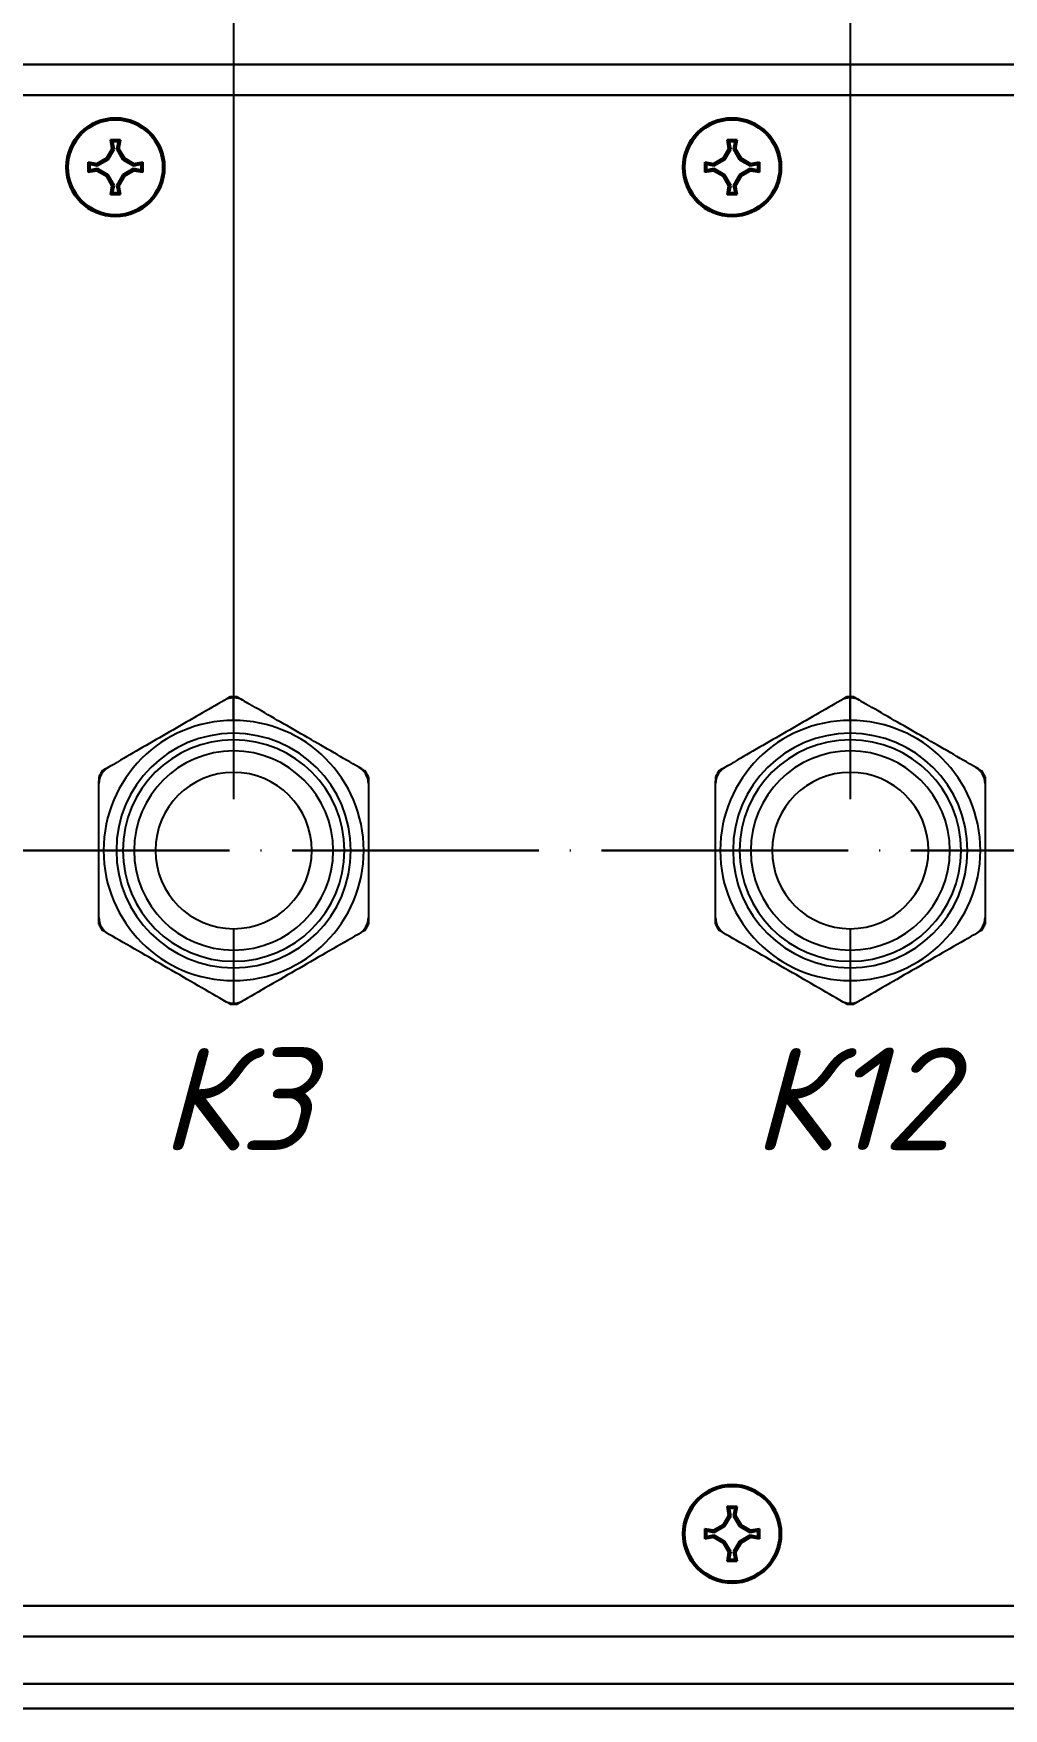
# Model space of a CAD drawing. Header units: millimetres. Extents: x 0 to 53000, y -591 to 24400.
# Drawn here: x 5017.8 to 5112.1, y 2103.7 to 2266.7 of the extents above; entities that cross this region are included whole.
import ezdxf

# ---------------------------------------------------------------- set-up
doc = ezdxf.new("R2010")
doc.units = ezdxf.units.MM
doc.linetypes.add('ACAD_ISO04W100', pattern=[30, 24, -3, 0, -3])
for name, color, linetype in [('MAIN-1', 7, 'Continuous'), ('MAIN-2', 7, 'Continuous'), ('размеры', 3, 'Continuous')]:
    doc.layers.add(name, color=color, linetype=linetype)
doc.layers.add('Осевые центральные', color=5, linetype='ACAD_ISO04W100', lineweight=30)
doc.layers.add('Основная', color=7, linetype='Continuous', lineweight=30)
doc.styles.get("Standard").update_dxf_attribs({"font": 'arial.ttf'})
doc.styles.add('текст', font='isocpeui.ttf')
doc.dimstyles.new('ISO2', dxfattribs={"dimtxt": 20, "dimasz": 20, "dimexe": 10, "dimexo": 5, "dimgap": 5, "dimtad": 1, "dimdec": 4, "dimdsep": 46, "dimlunit": 6, "dimtxsty": 'Standard', "dimcen": 20, "dimadec": 0, "dimazin": 0, "dimtfac": 1, "dimtdec": 4, "dimtmove": 0, "dimatfit": 3, "dimfxl": 1, "dimtolj": 1, "dimtzin": 0, "dimarcsym": 0})

# ---------------------------------------------------------------- blocks, each defined once
blk = doc.blocks.new('*D359')
at = {"layer": 'Defpoints', "color": 0, "transparency": 16777216}
for p in [(5097.23, 2300), (5097.23, 2187.22), (5157.23, 2187.22)]:
    blk.add_point(p, dxfattribs=at)
at = {"layer": 'размеры', "color": 0, "lineweight": -2, "transparency": 16777216}
for p, q in [((5097.23, 2192.22), (5097.23, 2310)), ((5157.23, 2192.22), (5157.23, 2310)), ((5137.23, 2300), (5117.23, 2300))]:
    blk.add_line(p, q, dxfattribs=at)
at = {"layer": 'размеры', "color": 0, "transparency": 16777216}
for points in [[(5117.23, 2303.33), (5117.23, 2296.67), (5097.23, 2300)], [(5137.23, 2303.33), (5137.23, 2296.67), (5157.23, 2300)]]:
    blk.add_solid(points, dxfattribs=at)
at = {"layer": 'размеры', "color": 0, "transparency": 16777216, "insert": (5127.23, 2315.21), "char_height": 20, "attachment_point": 5}
blk.add_mtext('\\A1;60', dxfattribs=at)
blk = doc.blocks.new('*U361')
at = {"layer": 'MAIN-1'}
for p, q in [((-0.64, 14.78), (-0.93, 14.61)), ((-0.35, 14.95), (-0.64, 14.78)), ((0, 12.66), (0, 14.95)), ((0.35, 14.95), (0.52, 14.85)), ((0.52, 14.85), (0.69, 14.75)), ((0.69, 14.75), (0.87, 14.65)), ((-3.35, 13.21), (-3.66, 13.03)), ((-3.04, 13.39), (-3.35, 13.21)), ((-2.73, 13.57), (-3.04, 13.39)), ((-2.43, 13.74), (-2.73, 13.57)), ((-2.12, 13.92), (-2.43, 13.74)), ((-1.82, 14.09), (-2.12, 13.92)), ((-1.52, 14.27), (-1.82, 14.09)), ((-1.22, 14.44), (-1.52, 14.27)), ((-0.93, 14.61), (-1.22, 14.44)), ((0.87, 14.65), (1.04, 14.54)), ((1.04, 14.54), (1.22, 14.44)), ((1.22, 14.44), (1.39, 14.34)), ((1.39, 14.34), (1.57, 14.24)), ((1.57, 14.24), (1.61, 14.22)), ((1.61, 14.22), (1.64, 14.2)), ((1.64, 14.2), (1.67, 14.18)), ((1.67, 14.18), (1.7, 14.16)), ((1.7, 14.16), (1.74, 14.14)), ((1.74, 14.14), (1.77, 14.12)), ((1.77, 14.12), (1.8, 14.11)), ((2.1, 13.93), (1.8, 14.11)), ((2.41, 13.75), (2.1, 13.93)), ((2.72, 13.58), (2.41, 13.75)), ((3.03, 13.4), (2.72, 13.58)), ((3.34, 13.22), (3.03, 13.4)), ((3.65, 13.04), (3.34, 13.22)), ((-6.24, 11.54), (-6.57, 11.35)), ((-5.92, 11.73), (-6.24, 11.54)), ((-5.59, 11.92), (-5.92, 11.73)), ((-5.26, 12.11), (-5.59, 11.92)), ((-4.94, 12.29), (-5.26, 12.11)), ((-4.62, 12.48), (-4.94, 12.29)), ((-4.3, 12.67), (-4.62, 12.48)), ((-3.98, 12.85), (-4.3, 12.67)), ((-3.66, 13.03), (-3.98, 12.85)), ((0, 12.66), (0, 7.61)), ((3.97, 12.86), (3.65, 13.04)), ((4.28, 12.67), (3.97, 12.86)), ((4.6, 12.49), (4.28, 12.67)), ((4.92, 12.3), (4.6, 12.49)), ((5.24, 12.12), (4.92, 12.3)), ((5.57, 11.93), (5.24, 12.12)), ((5.89, 11.74), (5.57, 11.93)), ((6.22, 11.56), (5.89, 11.74)), ((6.55, 11.37), (6.22, 11.56)), ((-9.15, 9.86), (-9.47, 9.68)), ((-8.83, 10.05), (-9.15, 9.86)), ((-8.51, 10.23), (-8.83, 10.05)), ((-8.19, 10.41), (-8.51, 10.23)), ((-7.87, 10.6), (-8.19, 10.41)), ((-7.55, 10.79), (-7.87, 10.6)), ((-7.22, 10.97), (-7.55, 10.79)), ((-6.9, 11.16), (-7.22, 10.97)), ((-6.57, 11.35), (-6.9, 11.16)), ((6.87, 11.18), (6.55, 11.37)), ((7.2, 10.99), (6.87, 11.18)), ((7.53, 10.8), (7.2, 10.99)), ((7.85, 10.61), (7.53, 10.8)), ((8.18, 10.42), (7.85, 10.61)), ((8.5, 10.24), (8.18, 10.42)), ((8.82, 10.05), (8.5, 10.24)), ((9.14, 9.87), (8.82, 10.05)), ((9.45, 9.69), (9.14, 9.87)), ((-12.25, 8.07), (-12.07, 8.17)), ((-12.07, 8.17), (-11.9, 8.28)), ((-11.9, 8.28), (-11.72, 8.38)), ((-11.72, 8.38), (-11.54, 8.48)), ((-11.54, 8.48), (-11.51, 8.5)), ((-11.51, 8.5), (-11.48, 8.52)), ((-11.48, 8.52), (-11.45, 8.54)), ((-11.45, 8.54), (-11.41, 8.56)), ((-11.41, 8.56), (-11.38, 8.58)), ((-11.38, 8.58), (-11.35, 8.59)), ((-11.35, 8.59), (-11.31, 8.61)), ((-11.01, 8.79), (-11.31, 8.61)), ((-10.71, 8.96), (-11.01, 8.79)), ((-10.4, 9.14), (-10.71, 8.96)), ((-10.09, 9.32), (-10.4, 9.14)), ((-9.78, 9.5), (-10.09, 9.32)), ((-9.47, 9.68), (-9.78, 9.5)), ((9.77, 9.51), (9.45, 9.69)), ((10.08, 9.33), (9.77, 9.51)), ((10.38, 9.15), (10.08, 9.33)), ((10.69, 8.97), (10.38, 9.15)), ((10.99, 8.8), (10.69, 8.97)), ((11.3, 8.62), (10.99, 8.8)), ((11.6, 8.45), (11.3, 8.62)), ((11.89, 8.28), (11.6, 8.45)), ((12.19, 8.11), (11.89, 8.28)), ((-13.12, 7.17), (-13.12, 7.12)), ((-13.12, 7.12), (-13.12, 7.06)), ((-13.12, 7.06), (-13.12, 7.01)), ((-13.12, 7.01), (-13.12, 6.95)), ((-13.12, 6.95), (-13.12, 6.9)), ((-13.12, 6.9), (-13.12, 6.84)), ((-13.12, 6.84), (-13.12, 6.78)), ((-13.12, 6.75), (-13.12, 6.78)), ((-13.12, 6.71), (-13.12, 6.75)), ((-13.12, 6.67), (-13.12, 6.71)), ((-13.12, 6.63), (-13.12, 6.67)), ((-13.12, 6.59), (-13.12, 6.63)), ((-13.12, 6.56), (-13.12, 6.59)), ((-13.12, 6.52), (-13.12, 6.56)), ((-12.77, 7.77), (-12.6, 7.87)), ((-12.6, 7.87), (-12.42, 7.97)), ((-12.42, 7.97), (-12.25, 8.07)), ((12.48, 7.94), (12.19, 8.11)), ((12.77, 7.77), (12.48, 7.94)), ((13.12, 7.17), (13.12, 6.81)), ((13.12, 6.81), (13.12, 6.44)), ((-13.12, 6.15), (-13.12, 6.52)), ((-13.12, 5.78), (-13.12, 6.15)), ((-13.12, 5.4), (-13.12, 5.78)), ((-13.12, 5.02), (-13.12, 5.4)), ((-13.12, 4.64), (-13.12, 5.02)), ((13.12, 6.44), (13.12, 6.07)), ((13.12, 6.07), (13.12, 5.7)), ((13.12, 5.7), (13.12, 5.32)), ((13.12, 5.32), (13.12, 4.94)), ((13.12, 4.94), (13.12, 4.56)), ((-13.12, 4.25), (-13.12, 4.64)), ((-13.12, 3.86), (-13.12, 4.25)), ((-13.12, 3.47), (-13.12, 3.86)), ((-13.12, 3.08), (-13.12, 3.47)), ((13.12, 4.56), (13.12, 4.17)), ((13.12, 4.17), (13.12, 3.79)), ((13.12, 3.79), (13.12, 3.39)), ((13.12, 3.39), (13.12, 3)), ((-13.12, 2.68), (-13.12, 3.08)), ((-13.12, 2.28), (-13.12, 2.68)), ((-13.12, 1.88), (-13.12, 2.28)), ((-13.12, 1.47), (-13.12, 1.88)), ((13.12, 3), (13.12, 2.6)), ((13.12, 2.6), (13.12, 2.2)), ((13.12, 2.2), (13.12, 1.8)), ((13.12, 1.8), (13.12, 1.39)), ((-13.12, 1.07), (-13.12, 1.47)), ((-13.12, 0.66), (-13.12, 1.07)), ((-13.12, 0.25), (-13.12, 0.66)), ((-13.12, -0.16), (-13.12, 0.25)), ((13.12, 1.39), (13.12, 0.98)), ((13.12, 0.98), (13.12, 0.57)), ((13.12, 0.57), (13.12, 0.16)), ((13.12, 0.16), (13.12, -0.25)), ((-13.12, -0.57), (-13.12, -0.16)), ((-13.12, -0.98), (-13.12, -0.57)), ((-13.12, -1.39), (-13.12, -0.98)), ((-13.12, -1.8), (-13.12, -1.39)), ((13.12, -0.25), (13.12, -0.66)), ((13.12, -0.66), (13.12, -1.07)), ((13.12, -1.07), (13.12, -1.47)), ((13.12, -1.47), (13.12, -1.88)), ((-13.12, -2.2), (-13.12, -1.8)), ((-13.12, -2.6), (-13.12, -2.2)), ((-13.12, -3), (-13.12, -2.6)), ((-13.12, -3.39), (-13.12, -3)), ((13.12, -1.88), (13.12, -2.28)), ((13.12, -2.28), (13.12, -2.68)), ((13.12, -2.68), (13.12, -3.08)), ((13.12, -3.08), (13.12, -3.47)), ((-13.12, -3.79), (-13.12, -3.39)), ((-13.12, -4.17), (-13.12, -3.79)), ((-13.12, -4.56), (-13.12, -4.17)), ((-13.12, -4.94), (-13.12, -4.56)), ((13.12, -3.47), (13.12, -3.86)), ((13.12, -3.86), (13.12, -4.25)), ((13.12, -4.25), (13.12, -4.64)), ((13.12, -4.64), (13.12, -5.02)), ((-13.12, -5.32), (-13.12, -4.94)), ((-13.12, -5.7), (-13.12, -5.32)), ((-13.12, -6.07), (-13.12, -5.7)), ((-13.12, -6.44), (-13.12, -6.07)), ((-13.12, -6.81), (-13.12, -6.44)), ((13.12, -5.02), (13.12, -5.4)), ((13.12, -5.4), (13.12, -5.78)), ((13.12, -5.78), (13.12, -6.15)), ((13.12, -6.15), (13.12, -6.52)), ((13.12, -6.52), (13.12, -6.56)), ((-13.12, -7.17), (-13.12, -6.81)), ((-12.44, -7.96), (-12.77, -7.77)), ((-12.11, -8.16), (-12.44, -7.96)), ((0, -7.61), (0, -12.66)), ((12.44, -7.96), (12.11, -8.16)), ((12.77, -7.77), (12.44, -7.96)), ((13.12, -6.56), (13.12, -6.59)), ((13.12, -6.59), (13.12, -6.63)), ((13.12, -6.63), (13.12, -6.67)), ((13.12, -6.67), (13.12, -6.71)), ((13.12, -6.71), (13.12, -6.75)), ((13.12, -6.75), (13.12, -6.78)), ((13.12, -6.78), (13.12, -6.84)), ((13.12, -6.84), (13.12, -6.9)), ((13.12, -6.9), (13.12, -6.95)), ((13.12, -6.95), (13.12, -7.01)), ((13.12, -7.01), (13.12, -7.06)), ((13.12, -7.06), (13.12, -7.12)), ((13.12, -7.12), (13.12, -7.17)), ((-11.77, -8.35), (-12.11, -8.16)), ((-11.43, -8.55), (-11.77, -8.35)), ((-11.08, -8.75), (-11.43, -8.55)), ((-10.74, -8.95), (-11.08, -8.75)), ((-10.39, -9.15), (-10.74, -8.95)), ((-10.03, -9.35), (-10.39, -9.15)), ((-9.68, -9.56), (-10.03, -9.35)), ((-9.32, -9.76), (-9.68, -9.56)), ((-8.96, -9.97), (-9.32, -9.76)), ((9.32, -9.76), (8.96, -9.97)), ((9.68, -9.56), (9.32, -9.76)), ((10.03, -9.35), (9.68, -9.56)), ((10.39, -9.15), (10.03, -9.35)), ((10.74, -8.95), (10.39, -9.15)), ((11.08, -8.75), (10.74, -8.95)), ((11.43, -8.55), (11.08, -8.75)), ((11.77, -8.35), (11.43, -8.55)), ((12.11, -8.16), (11.77, -8.35)), ((-8.6, -10.18), (-8.96, -9.97)), ((-8.23, -10.39), (-8.6, -10.18)), ((-7.86, -10.61), (-8.23, -10.39)), ((-7.49, -10.82), (-7.86, -10.61)), ((-7.12, -11.03), (-7.49, -10.82)), ((-6.75, -11.25), (-7.12, -11.03)), ((-6.37, -11.47), (-6.75, -11.25)), ((6.75, -11.25), (6.37, -11.47)), ((7.12, -11.03), (6.75, -11.25)), ((7.49, -10.82), (7.12, -11.03)), ((7.86, -10.61), (7.49, -10.82)), ((8.23, -10.39), (7.86, -10.61)), ((8.6, -10.18), (8.23, -10.39)), ((8.96, -9.97), (8.6, -10.18)), ((-6, -11.68), (-6.37, -11.47)), ((-5.62, -11.9), (-6, -11.68)), ((-5.25, -12.11), (-5.62, -11.9)), ((-4.89, -12.33), (-5.25, -12.11)), ((-4.52, -12.54), (-4.89, -12.33)), ((-4.16, -12.75), (-4.52, -12.54)), ((-3.8, -12.95), (-4.16, -12.75)), ((-3.44, -13.16), (-3.8, -12.95)), ((0, -12.66), (0, -14.95)), ((3.8, -12.95), (3.44, -13.16)), ((4.16, -12.75), (3.8, -12.95)), ((4.52, -12.54), (4.16, -12.75)), ((4.89, -12.33), (4.52, -12.54)), ((5.25, -12.11), (4.89, -12.33)), ((5.62, -11.9), (5.25, -12.11)), ((6, -11.68), (5.62, -11.9)), ((6.37, -11.47), (6, -11.68)), ((-3.08, -13.37), (-3.44, -13.16)), ((-2.73, -13.57), (-3.08, -13.37)), ((-2.38, -13.77), (-2.73, -13.57)), ((-2.03, -13.97), (-2.38, -13.77)), ((-1.69, -14.17), (-2.03, -13.97)), ((-1.35, -14.37), (-1.69, -14.17)), ((-1.01, -14.56), (-1.35, -14.37)), ((-0.68, -14.76), (-1.01, -14.56)), ((1.01, -14.56), (0.68, -14.76)), ((1.35, -14.37), (1.01, -14.56)), ((1.69, -14.17), (1.35, -14.37)), ((2.03, -13.97), (1.69, -14.17)), ((2.38, -13.77), (2.03, -13.97)), ((2.73, -13.57), (2.38, -13.77)), ((3.08, -13.37), (2.73, -13.57)), ((3.44, -13.16), (3.08, -13.37)), ((-0.35, -14.95), (-0.68, -14.76)), ((0.68, -14.76), (0.35, -14.95))]:
    blk.add_line(p, q, dxfattribs=at)
for radius, start, end in [(14.95, 90, 91.3251), (14.95, 88.6749, 90), (12.66, 90, 270), (12.66, 270, 90), (14.95, 148.6749, 151.325), (7.61, 90, 180), (7.61, 0, 90), (14.95, 28.675, 31.3251), (7.61, 180, 270), (7.61, 270, 0), (14.95, 208.6749, 211.3251), (14.95, 328.6749, 331.3251), (14.95, 268.6749, 270), (14.95, 270, 271.3251)]:
    blk.add_arc((0, 0), radius, start, end, dxfattribs=at)
at = {"layer": 'MAIN-2'}
for p, q in [((-0.35, 14.95), (-0.35, 14.95)), ((0.35, 14.95), (0.35, 14.95)), ((-0.91, 14.62), (-0.91, 14.62)), ((0.91, 14.62), (0.91, 14.62)), ((0, 12.66), (0, 12.66)), ((0, 11.41), (0, 11.41)), ((0, 10.78), (0, 10.78)), ((0, 9.69), (0, 9.69)), ((-13.12, 7.17), (-13.12, 7.17)), ((-12.77, 7.77), (-12.77, 7.77)), ((-12.2, 8.1), (-12.2, 8.1)), ((12.2, 8.1), (12.2, 8.1)), ((12.77, 7.77), (12.77, 7.77)), ((13.12, 7.17), (13.12, 7.17)), ((-13.12, 6.52), (-13.12, 6.52)), ((13.12, 6.52), (13.12, 6.52)), ((-7.61, 0), (-9.69, 0)), ((7.61, 0), (9.69, 0)), ((-13.12, -6.52), (-13.12, -6.52)), ((13.12, -6.52), (13.12, -6.52)), ((-13.12, -7.17), (-13.12, -7.17)), ((-12.77, -7.77), (-12.77, -7.77)), ((-12.2, -8.1), (-12.2, -8.1)), ((12.2, -8.1), (12.2, -8.1)), ((12.77, -7.77), (12.77, -7.77)), ((13.12, -7.17), (13.12, -7.17)), ((0, -9.69), (0, -9.69)), ((0, -10.78), (0, -10.78)), ((0, -11.41), (0, -11.41)), ((0, -12.66), (0, -12.66)), ((-0.91, -14.62), (-0.91, -14.62)), ((0.91, -14.62), (0.91, -14.62)), ((-0.35, -14.95), (-0.35, -14.95)), ((0.35, -14.95), (0.35, -14.95))]:
    blk.add_line(p, q, dxfattribs=at)
for centre, radius, start, end in [((0, 13.04), 1.82, 90, 120), ((0, 13.04), 1.82, 60, 90), ((0, 0), 11.41, 90, 270), ((0, 0), 10.78, 90, 270), ((0, 0), 11.41, 270, 90), ((0, 0), 10.78, 270, 90), ((0, 0), 9.69, 90, 180), ((0, 0), 9.69, 0, 90), ((-11.29, 6.52), 1.82, 120, 180), ((11.29, 6.52), 1.82, 0, 60), ((0, 0), 9.69, 180, 270), ((0, 0), 9.69, 270, 0), ((-11.29, -6.52), 1.82, 180, 240), ((11.29, -6.52), 1.82, 300, 0), ((0, -13.04), 1.82, 240, 270), ((0, -13.04), 1.82, 270, 300)]:
    blk.add_arc(centre, radius, start, end, dxfattribs=at)
blk = doc.blocks.new('*U360')
at = {"layer": 'Основная', "color": 0, "linetype": 'ByBlock', "lineweight": -2, "transparency": 16777216}
blk.add_blockref('*U361', (0, 0), dxfattribs=at)
blk = doc.blocks.new('*U374')
at = {"layer": 'MAIN-1'}
for p, q in [((-0.64, 14.78), (-0.93, 14.61)), ((-0.35, 14.95), (-0.64, 14.78)), ((0, 12.66), (0, 14.95)), ((0.35, 14.95), (0.52, 14.85)), ((0.52, 14.85), (0.69, 14.75)), ((0.69, 14.75), (0.87, 14.65)), ((-3.35, 13.21), (-3.66, 13.03)), ((-3.04, 13.39), (-3.35, 13.21)), ((-2.73, 13.57), (-3.04, 13.39)), ((-2.43, 13.74), (-2.73, 13.57)), ((-2.12, 13.92), (-2.43, 13.74)), ((-1.82, 14.09), (-2.12, 13.92)), ((-1.52, 14.27), (-1.82, 14.09)), ((-1.22, 14.44), (-1.52, 14.27)), ((-0.93, 14.61), (-1.22, 14.44)), ((0.87, 14.65), (1.04, 14.54)), ((1.04, 14.54), (1.22, 14.44)), ((1.22, 14.44), (1.39, 14.34)), ((1.39, 14.34), (1.57, 14.24)), ((1.57, 14.24), (1.61, 14.22)), ((1.61, 14.22), (1.64, 14.2)), ((1.64, 14.2), (1.67, 14.18)), ((1.67, 14.18), (1.7, 14.16)), ((1.7, 14.16), (1.74, 14.14)), ((1.74, 14.14), (1.77, 14.12)), ((1.77, 14.12), (1.8, 14.11)), ((2.1, 13.93), (1.8, 14.11)), ((2.41, 13.75), (2.1, 13.93)), ((2.72, 13.58), (2.41, 13.75)), ((3.03, 13.4), (2.72, 13.58)), ((3.34, 13.22), (3.03, 13.4)), ((3.65, 13.04), (3.34, 13.22)), ((-6.24, 11.54), (-6.57, 11.35)), ((-5.92, 11.73), (-6.24, 11.54)), ((-5.59, 11.92), (-5.92, 11.73)), ((-5.26, 12.11), (-5.59, 11.92)), ((-4.94, 12.29), (-5.26, 12.11)), ((-4.62, 12.48), (-4.94, 12.29)), ((-4.3, 12.67), (-4.62, 12.48)), ((-3.98, 12.85), (-4.3, 12.67)), ((-3.66, 13.03), (-3.98, 12.85)), ((0, 12.66), (0, 7.61)), ((3.97, 12.86), (3.65, 13.04)), ((4.28, 12.67), (3.97, 12.86)), ((4.6, 12.49), (4.28, 12.67)), ((4.92, 12.3), (4.6, 12.49)), ((5.24, 12.12), (4.92, 12.3)), ((5.57, 11.93), (5.24, 12.12)), ((5.89, 11.74), (5.57, 11.93)), ((6.22, 11.56), (5.89, 11.74)), ((6.55, 11.37), (6.22, 11.56)), ((-9.15, 9.86), (-9.47, 9.68)), ((-8.83, 10.05), (-9.15, 9.86)), ((-8.51, 10.23), (-8.83, 10.05)), ((-8.19, 10.41), (-8.51, 10.23)), ((-7.87, 10.6), (-8.19, 10.41)), ((-7.55, 10.79), (-7.87, 10.6)), ((-7.22, 10.97), (-7.55, 10.79)), ((-6.9, 11.16), (-7.22, 10.97)), ((-6.57, 11.35), (-6.9, 11.16)), ((6.87, 11.18), (6.55, 11.37)), ((7.2, 10.99), (6.87, 11.18)), ((7.53, 10.8), (7.2, 10.99)), ((7.85, 10.61), (7.53, 10.8)), ((8.18, 10.42), (7.85, 10.61)), ((8.5, 10.24), (8.18, 10.42)), ((8.82, 10.05), (8.5, 10.24)), ((9.14, 9.87), (8.82, 10.05)), ((9.45, 9.69), (9.14, 9.87)), ((-12.25, 8.07), (-12.07, 8.17)), ((-12.07, 8.17), (-11.9, 8.28)), ((-11.9, 8.28), (-11.72, 8.38)), ((-11.72, 8.38), (-11.54, 8.48)), ((-11.54, 8.48), (-11.51, 8.5)), ((-11.51, 8.5), (-11.48, 8.52)), ((-11.48, 8.52), (-11.45, 8.54)), ((-11.45, 8.54), (-11.41, 8.56)), ((-11.41, 8.56), (-11.38, 8.58)), ((-11.38, 8.58), (-11.35, 8.59)), ((-11.35, 8.59), (-11.31, 8.61)), ((-11.01, 8.79), (-11.31, 8.61)), ((-10.71, 8.96), (-11.01, 8.79)), ((-10.4, 9.14), (-10.71, 8.96)), ((-10.09, 9.32), (-10.4, 9.14)), ((-9.78, 9.5), (-10.09, 9.32)), ((-9.47, 9.68), (-9.78, 9.5)), ((9.77, 9.51), (9.45, 9.69)), ((10.08, 9.33), (9.77, 9.51)), ((10.38, 9.15), (10.08, 9.33)), ((10.69, 8.97), (10.38, 9.15)), ((10.99, 8.8), (10.69, 8.97)), ((11.3, 8.62), (10.99, 8.8)), ((11.6, 8.45), (11.3, 8.62)), ((11.89, 8.28), (11.6, 8.45)), ((12.19, 8.11), (11.89, 8.28)), ((-13.12, 7.17), (-13.12, 7.12)), ((-13.12, 7.12), (-13.12, 7.06)), ((-13.12, 7.06), (-13.12, 7.01)), ((-13.12, 7.01), (-13.12, 6.95)), ((-13.12, 6.95), (-13.12, 6.9)), ((-13.12, 6.9), (-13.12, 6.84)), ((-13.12, 6.84), (-13.12, 6.78)), ((-13.12, 6.75), (-13.12, 6.78)), ((-13.12, 6.71), (-13.12, 6.75)), ((-13.12, 6.67), (-13.12, 6.71)), ((-13.12, 6.63), (-13.12, 6.67)), ((-13.12, 6.59), (-13.12, 6.63)), ((-13.12, 6.56), (-13.12, 6.59)), ((-13.12, 6.52), (-13.12, 6.56)), ((-12.77, 7.77), (-12.6, 7.87)), ((-12.6, 7.87), (-12.42, 7.97)), ((-12.42, 7.97), (-12.25, 8.07)), ((12.48, 7.94), (12.19, 8.11)), ((12.77, 7.77), (12.48, 7.94)), ((13.12, 7.17), (13.12, 6.81)), ((13.12, 6.81), (13.12, 6.44)), ((-13.12, 6.15), (-13.12, 6.52)), ((-13.12, 5.78), (-13.12, 6.15)), ((-13.12, 5.4), (-13.12, 5.78)), ((-13.12, 5.02), (-13.12, 5.4)), ((-13.12, 4.64), (-13.12, 5.02)), ((13.12, 6.44), (13.12, 6.07)), ((13.12, 6.07), (13.12, 5.7)), ((13.12, 5.7), (13.12, 5.32)), ((13.12, 5.32), (13.12, 4.94)), ((13.12, 4.94), (13.12, 4.56)), ((-13.12, 4.25), (-13.12, 4.64)), ((-13.12, 3.86), (-13.12, 4.25)), ((-13.12, 3.47), (-13.12, 3.86)), ((-13.12, 3.08), (-13.12, 3.47)), ((13.12, 4.56), (13.12, 4.17)), ((13.12, 4.17), (13.12, 3.79)), ((13.12, 3.79), (13.12, 3.39)), ((13.12, 3.39), (13.12, 3)), ((-13.12, 2.68), (-13.12, 3.08)), ((-13.12, 2.28), (-13.12, 2.68)), ((-13.12, 1.88), (-13.12, 2.28)), ((-13.12, 1.47), (-13.12, 1.88)), ((13.12, 3), (13.12, 2.6)), ((13.12, 2.6), (13.12, 2.2)), ((13.12, 2.2), (13.12, 1.8)), ((13.12, 1.8), (13.12, 1.39)), ((-13.12, 1.07), (-13.12, 1.47)), ((-13.12, 0.66), (-13.12, 1.07)), ((-13.12, 0.25), (-13.12, 0.66)), ((-13.12, -0.16), (-13.12, 0.25)), ((13.12, 1.39), (13.12, 0.98)), ((13.12, 0.98), (13.12, 0.57)), ((13.12, 0.57), (13.12, 0.16)), ((13.12, 0.16), (13.12, -0.25)), ((-13.12, -0.57), (-13.12, -0.16)), ((-13.12, -0.98), (-13.12, -0.57)), ((-13.12, -1.39), (-13.12, -0.98)), ((-13.12, -1.8), (-13.12, -1.39)), ((13.12, -0.25), (13.12, -0.66)), ((13.12, -0.66), (13.12, -1.07)), ((13.12, -1.07), (13.12, -1.47)), ((13.12, -1.47), (13.12, -1.88)), ((-13.12, -2.2), (-13.12, -1.8)), ((-13.12, -2.6), (-13.12, -2.2)), ((-13.12, -3), (-13.12, -2.6)), ((-13.12, -3.39), (-13.12, -3)), ((13.12, -1.88), (13.12, -2.28)), ((13.12, -2.28), (13.12, -2.68)), ((13.12, -2.68), (13.12, -3.08)), ((13.12, -3.08), (13.12, -3.47)), ((-13.12, -3.79), (-13.12, -3.39)), ((-13.12, -4.17), (-13.12, -3.79)), ((-13.12, -4.56), (-13.12, -4.17)), ((-13.12, -4.94), (-13.12, -4.56)), ((13.12, -3.47), (13.12, -3.86)), ((13.12, -3.86), (13.12, -4.25)), ((13.12, -4.25), (13.12, -4.64)), ((13.12, -4.64), (13.12, -5.02)), ((-13.12, -5.32), (-13.12, -4.94)), ((-13.12, -5.7), (-13.12, -5.32)), ((-13.12, -6.07), (-13.12, -5.7)), ((-13.12, -6.44), (-13.12, -6.07)), ((-13.12, -6.81), (-13.12, -6.44)), ((13.12, -5.02), (13.12, -5.4)), ((13.12, -5.4), (13.12, -5.78)), ((13.12, -5.78), (13.12, -6.15)), ((13.12, -6.15), (13.12, -6.52)), ((13.12, -6.52), (13.12, -6.56)), ((-13.12, -7.17), (-13.12, -6.81)), ((-12.44, -7.96), (-12.77, -7.77)), ((-12.11, -8.16), (-12.44, -7.96)), ((0, -7.61), (0, -12.66)), ((12.44, -7.96), (12.11, -8.16)), ((12.77, -7.77), (12.44, -7.96)), ((13.12, -6.56), (13.12, -6.59)), ((13.12, -6.59), (13.12, -6.63)), ((13.12, -6.63), (13.12, -6.67)), ((13.12, -6.67), (13.12, -6.71)), ((13.12, -6.71), (13.12, -6.75)), ((13.12, -6.75), (13.12, -6.78)), ((13.12, -6.78), (13.12, -6.84)), ((13.12, -6.84), (13.12, -6.9)), ((13.12, -6.9), (13.12, -6.95)), ((13.12, -6.95), (13.12, -7.01)), ((13.12, -7.01), (13.12, -7.06)), ((13.12, -7.06), (13.12, -7.12)), ((13.12, -7.12), (13.12, -7.17)), ((-11.77, -8.35), (-12.11, -8.16)), ((-11.43, -8.55), (-11.77, -8.35)), ((-11.08, -8.75), (-11.43, -8.55)), ((-10.74, -8.95), (-11.08, -8.75)), ((-10.39, -9.15), (-10.74, -8.95)), ((-10.03, -9.35), (-10.39, -9.15)), ((-9.68, -9.56), (-10.03, -9.35)), ((-9.32, -9.76), (-9.68, -9.56)), ((-8.96, -9.97), (-9.32, -9.76)), ((9.32, -9.76), (8.96, -9.97)), ((9.68, -9.56), (9.32, -9.76)), ((10.03, -9.35), (9.68, -9.56)), ((10.39, -9.15), (10.03, -9.35)), ((10.74, -8.95), (10.39, -9.15)), ((11.08, -8.75), (10.74, -8.95)), ((11.43, -8.55), (11.08, -8.75)), ((11.77, -8.35), (11.43, -8.55)), ((12.11, -8.16), (11.77, -8.35)), ((-8.6, -10.18), (-8.96, -9.97)), ((-8.23, -10.39), (-8.6, -10.18)), ((-7.86, -10.61), (-8.23, -10.39)), ((-7.49, -10.82), (-7.86, -10.61)), ((-7.12, -11.03), (-7.49, -10.82)), ((-6.75, -11.25), (-7.12, -11.03)), ((-6.37, -11.47), (-6.75, -11.25)), ((6.75, -11.25), (6.37, -11.47)), ((7.12, -11.03), (6.75, -11.25)), ((7.49, -10.82), (7.12, -11.03)), ((7.86, -10.61), (7.49, -10.82)), ((8.23, -10.39), (7.86, -10.61)), ((8.6, -10.18), (8.23, -10.39)), ((8.96, -9.97), (8.6, -10.18)), ((-6, -11.68), (-6.37, -11.47)), ((-5.62, -11.9), (-6, -11.68)), ((-5.25, -12.11), (-5.62, -11.9)), ((-4.89, -12.33), (-5.25, -12.11)), ((-4.52, -12.54), (-4.89, -12.33)), ((-4.16, -12.75), (-4.52, -12.54)), ((-3.8, -12.95), (-4.16, -12.75)), ((-3.44, -13.16), (-3.8, -12.95)), ((0, -12.66), (0, -14.95)), ((3.8, -12.95), (3.44, -13.16)), ((4.16, -12.75), (3.8, -12.95)), ((4.52, -12.54), (4.16, -12.75)), ((4.89, -12.33), (4.52, -12.54)), ((5.25, -12.11), (4.89, -12.33)), ((5.62, -11.9), (5.25, -12.11)), ((6, -11.68), (5.62, -11.9)), ((6.37, -11.47), (6, -11.68)), ((-3.08, -13.37), (-3.44, -13.16)), ((-2.73, -13.57), (-3.08, -13.37)), ((-2.38, -13.77), (-2.73, -13.57)), ((-2.03, -13.97), (-2.38, -13.77)), ((-1.69, -14.17), (-2.03, -13.97)), ((-1.35, -14.37), (-1.69, -14.17)), ((-1.01, -14.56), (-1.35, -14.37)), ((-0.68, -14.76), (-1.01, -14.56)), ((1.01, -14.56), (0.68, -14.76)), ((1.35, -14.37), (1.01, -14.56)), ((1.69, -14.17), (1.35, -14.37)), ((2.03, -13.97), (1.69, -14.17)), ((2.38, -13.77), (2.03, -13.97)), ((2.73, -13.57), (2.38, -13.77)), ((3.08, -13.37), (2.73, -13.57)), ((3.44, -13.16), (3.08, -13.37)), ((-0.35, -14.95), (-0.68, -14.76)), ((0.68, -14.76), (0.35, -14.95))]:
    blk.add_line(p, q, dxfattribs=at)
for radius, start, end in [(14.95, 90, 91.3251), (14.95, 88.6749, 90), (12.66, 90, 270), (12.66, 270, 90), (14.95, 148.6749, 151.325), (7.61, 90, 180), (7.61, 0, 90), (14.95, 28.675, 31.3251), (7.61, 180, 270), (7.61, 270, 0), (14.95, 208.6749, 211.3251), (14.95, 328.6749, 331.3251), (14.95, 268.6749, 270), (14.95, 270, 271.3251)]:
    blk.add_arc((0, 0), radius, start, end, dxfattribs=at)
at = {"layer": 'MAIN-2'}
for p, q in [((-0.35, 14.95), (-0.35, 14.95)), ((0.35, 14.95), (0.35, 14.95)), ((-0.91, 14.62), (-0.91, 14.62)), ((0.91, 14.62), (0.91, 14.62)), ((0, 12.66), (0, 12.66)), ((0, 11.41), (0, 11.41)), ((0, 10.78), (0, 10.78)), ((0, 9.69), (0, 9.69)), ((-13.12, 7.17), (-13.12, 7.17)), ((-12.77, 7.77), (-12.77, 7.77)), ((-12.2, 8.1), (-12.2, 8.1)), ((12.2, 8.1), (12.2, 8.1)), ((12.77, 7.77), (12.77, 7.77)), ((13.12, 7.17), (13.12, 7.17)), ((-13.12, 6.52), (-13.12, 6.52)), ((13.12, 6.52), (13.12, 6.52)), ((-7.61, 0), (-9.69, 0)), ((7.61, 0), (9.69, 0)), ((-13.12, -6.52), (-13.12, -6.52)), ((13.12, -6.52), (13.12, -6.52)), ((-13.12, -7.17), (-13.12, -7.17)), ((-12.77, -7.77), (-12.77, -7.77)), ((-12.2, -8.1), (-12.2, -8.1)), ((12.2, -8.1), (12.2, -8.1)), ((12.77, -7.77), (12.77, -7.77)), ((13.12, -7.17), (13.12, -7.17)), ((0, -9.69), (0, -9.69)), ((0, -10.78), (0, -10.78)), ((0, -11.41), (0, -11.41)), ((0, -12.66), (0, -12.66)), ((-0.91, -14.62), (-0.91, -14.62)), ((0.91, -14.62), (0.91, -14.62)), ((-0.35, -14.95), (-0.35, -14.95)), ((0.35, -14.95), (0.35, -14.95))]:
    blk.add_line(p, q, dxfattribs=at)
for centre, radius, start, end in [((0, 13.04), 1.82, 90, 120), ((0, 13.04), 1.82, 60, 90), ((0, 0), 11.41, 90, 270), ((0, 0), 10.78, 90, 270), ((0, 0), 11.41, 270, 90), ((0, 0), 10.78, 270, 90), ((0, 0), 9.69, 90, 180), ((0, 0), 9.69, 0, 90), ((-11.29, 6.52), 1.82, 120, 180), ((11.29, 6.52), 1.82, 0, 60), ((0, 0), 9.69, 180, 270), ((0, 0), 9.69, 270, 0), ((-11.29, -6.52), 1.82, 180, 240), ((11.29, -6.52), 1.82, 300, 0), ((0, -13.04), 1.82, 240, 270), ((0, -13.04), 1.82, 270, 300)]:
    blk.add_arc(centre, radius, start, end, dxfattribs=at)
blk = doc.blocks.new('*U373')
at = {"layer": 'Основная', "color": 0, "linetype": 'ByBlock', "lineweight": -2, "transparency": 16777216}
blk.add_blockref('*U374', (0, 0), dxfattribs=at)
blk = doc.blocks.new('*D375')
at = {"layer": 'Defpoints', "color": 0, "transparency": 16777216}
for p in [(5037.23, 2300), (5037.23, 2187.22), (5097.23, 2187.22)]:
    blk.add_point(p, dxfattribs=at)
at = {"layer": 'размеры', "color": 0, "lineweight": -2, "transparency": 16777216}
for p, q in [((5037.23, 2192.22), (5037.23, 2310)), ((5097.23, 2192.22), (5097.23, 2310)), ((5077.23, 2300), (5057.23, 2300))]:
    blk.add_line(p, q, dxfattribs=at)
at = {"layer": 'размеры', "color": 0, "transparency": 16777216}
for points in [[(5057.23, 2303.33), (5057.23, 2296.67), (5037.23, 2300)], [(5077.23, 2303.33), (5077.23, 2296.67), (5097.23, 2300)]]:
    blk.add_solid(points, dxfattribs=at)
at = {"layer": 'размеры', "color": 0, "transparency": 16777216, "insert": (5067.23, 2315.21), "char_height": 20, "attachment_point": 5}
blk.add_mtext('\\A1;60', dxfattribs=at)
blk = doc.blocks.new('*D406')
at = {"layer": 'Defpoints', "color": 0, "transparency": 16777216}
for p in [(4977.23, 2300), (4977.23, 2187.22), (5037.23, 2187.22)]:
    blk.add_point(p, dxfattribs=at)
at = {"layer": 'размеры', "color": 0, "lineweight": -2, "transparency": 16777216}
for p, q in [((4977.23, 2192.22), (4977.23, 2310)), ((5037.23, 2192.22), (5037.23, 2310)), ((5017.23, 2300), (4997.23, 2300))]:
    blk.add_line(p, q, dxfattribs=at)
at = {"layer": 'размеры', "color": 0, "transparency": 16777216}
for points in [[(4997.23, 2303.33), (4997.23, 2296.67), (4977.23, 2300)], [(5017.23, 2303.33), (5017.23, 2296.67), (5037.23, 2300)]]:
    blk.add_solid(points, dxfattribs=at)
at = {"layer": 'размеры', "color": 0, "transparency": 16777216, "insert": (5007.23, 2315.21), "char_height": 20, "attachment_point": 5}
blk.add_mtext('\\A1;60', dxfattribs=at)

msp = doc.modelspace()

# ---------------------------------------------------------------- linework, layer by layer
at = {"layer": 'Осевые центральные'}
msp.add_line((5157.22615, 2187.21677), (4614.22617, 2187.21677), dxfattribs=at)
at = {"layer": 'Основная', "linetype": 'Continuous'}
for p, q in [((5138.72615, 2263.71678), (4632.72617, 2263.71678)), ((4634.72617, 2260.71678), (5136.72615, 2260.71678)), ((5025.23651, 2256.37549), (5025.72616, 2256.37683)), ((5025.38585, 2255.51353), (5025.23651, 2256.37549)), ((5025.44258, 2256.20657), (5025.23651, 2256.37549)), ((5025.44258, 2256.20657), (5025.58782, 2255.4803)), ((5026.00975, 2256.20657), (5025.44258, 2256.20657)), ((5025.72616, 2256.37683), (5026.2158, 2256.37549)), ((5025.86449, 2255.4803), (5026.00975, 2256.20657)), ((5026.00975, 2256.20657), (5026.2158, 2256.37549)), ((5026.2158, 2256.37549), (5026.06647, 2255.51353)), ((5085.23651, 2256.37549), (5085.72616, 2256.37683)), ((5085.38585, 2255.51353), (5085.23651, 2256.37549)), ((5085.44258, 2256.20657), (5085.23651, 2256.37549)), ((5085.44258, 2256.20657), (5085.58782, 2255.4803)), ((5086.00975, 2256.20657), (5085.44258, 2256.20657)), ((5085.72616, 2256.37683), (5086.2158, 2256.37549)), ((5085.86449, 2255.4803), (5086.00975, 2256.20657)), ((5086.00975, 2256.20657), (5086.2158, 2256.37549)), ((5086.2158, 2256.37549), (5086.06647, 2255.51353)), ((5023.92939, 2254.05708), (5024.8454, 2254.59754)), ((5024.8454, 2254.59754), (5025.38585, 2255.51353)), ((5024.99296, 2254.44997), (5024.8454, 2254.59754)), ((5025.58782, 2255.4803), (5024.99296, 2254.44997)), ((5025.58782, 2255.4803), (5025.38585, 2255.51353)), ((5025.86449, 2255.4803), (5026.06647, 2255.51353)), ((5026.45936, 2254.44997), (5025.86449, 2255.4803)), ((5026.06647, 2255.51353), (5026.60692, 2254.59754)), ((5026.60692, 2254.59754), (5026.45936, 2254.44997)), ((5026.60692, 2254.59754), (5027.52291, 2254.05708)), ((5083.92939, 2254.05708), (5084.8454, 2254.59754)), ((5084.8454, 2254.59754), (5085.38585, 2255.51353)), ((5084.99296, 2254.44997), (5084.8454, 2254.59754)), ((5085.58782, 2255.4803), (5084.99296, 2254.44997)), ((5085.58782, 2255.4803), (5085.38585, 2255.51353)), ((5085.86449, 2255.4803), (5086.06647, 2255.51353)), ((5086.45936, 2254.44997), (5085.86449, 2255.4803)), ((5086.06647, 2255.51353), (5086.60692, 2254.59754)), ((5086.60692, 2254.59754), (5086.45936, 2254.44997)), ((5086.60692, 2254.59754), (5087.52291, 2254.05708)), ((5023.06744, 2254.20642), (5023.92939, 2254.05708)), ((5023.06744, 2253.22713), (5023.06744, 2254.20642)), ((5023.23637, 2254.00036), (5023.06744, 2254.20642)), ((5023.06744, 2253.22713), (5023.23637, 2253.43319)), ((5023.92939, 2253.37647), (5023.06744, 2253.22713)), ((5023.96264, 2253.85511), (5023.23637, 2254.00036)), ((5023.23637, 2254.00036), (5023.23637, 2253.43319)), ((5023.23637, 2253.43319), (5023.96264, 2253.57844)), ((5023.96264, 2253.85511), (5023.92939, 2254.05708)), ((5023.92939, 2253.37647), (5023.96264, 2253.57844)), ((5024.8454, 2252.83601), (5023.92939, 2253.37647)), ((5024.99296, 2254.44997), (5023.96264, 2253.85511)), ((5023.96264, 2253.57844), (5024.99296, 2252.98358)), ((5024.8454, 2252.83601), (5024.99296, 2252.98358)), ((5024.99296, 2252.98358), (5025.58782, 2251.95325)), ((5025.86449, 2251.95325), (5026.45936, 2252.98358)), ((5027.48968, 2253.85511), (5026.45936, 2254.44997)), ((5026.45936, 2252.98358), (5027.48968, 2253.57844)), ((5026.45936, 2252.98358), (5026.60692, 2252.83601)), ((5027.52291, 2253.37647), (5026.60692, 2252.83601)), ((5027.52291, 2254.05708), (5027.48968, 2253.85511)), ((5028.21595, 2254.00036), (5027.48968, 2253.85511)), ((5027.48968, 2253.57844), (5027.52291, 2253.37647)), ((5027.48968, 2253.57844), (5028.21595, 2253.43319)), ((5027.52291, 2254.05708), (5028.38487, 2254.20642)), ((5028.38487, 2253.22713), (5027.52291, 2253.37647)), ((5028.38487, 2254.20642), (5028.21595, 2254.00036)), ((5028.21595, 2253.43319), (5028.21595, 2254.00036)), ((5028.21595, 2253.43319), (5028.38487, 2253.22713)), ((5028.38487, 2254.20642), (5028.38487, 2253.22713)), ((5083.06744, 2254.20642), (5083.92939, 2254.05708)), ((5083.06744, 2253.22713), (5083.06744, 2254.20642)), ((5083.23637, 2254.00036), (5083.06744, 2254.20642)), ((5083.06744, 2253.22713), (5083.23637, 2253.43319)), ((5083.92939, 2253.37647), (5083.06744, 2253.22713)), ((5083.96264, 2253.85511), (5083.23637, 2254.00036)), ((5083.23637, 2254.00036), (5083.23637, 2253.43319)), ((5083.23637, 2253.43319), (5083.96264, 2253.57844)), ((5083.96264, 2253.85511), (5083.92939, 2254.05708)), ((5083.92939, 2253.37647), (5083.96264, 2253.57844)), ((5084.8454, 2252.83601), (5083.92939, 2253.37647)), ((5084.99296, 2254.44997), (5083.96264, 2253.85511)), ((5083.96264, 2253.57844), (5084.99296, 2252.98358)), ((5084.8454, 2252.83601), (5084.99296, 2252.98358)), ((5084.99296, 2252.98358), (5085.58782, 2251.95325)), ((5085.86449, 2251.95325), (5086.45936, 2252.98358)), ((5087.48968, 2253.85511), (5086.45936, 2254.44997)), ((5086.45936, 2252.98358), (5087.48968, 2253.57844)), ((5086.45936, 2252.98358), (5086.60692, 2252.83601)), ((5087.52291, 2253.37647), (5086.60692, 2252.83601)), ((5087.52291, 2254.05708), (5087.48968, 2253.85511)), ((5088.21595, 2254.00036), (5087.48968, 2253.85511)), ((5087.48968, 2253.57844), (5087.52291, 2253.37647)), ((5087.48968, 2253.57844), (5088.21595, 2253.43319)), ((5087.52291, 2254.05708), (5088.38487, 2254.20642)), ((5088.38487, 2253.22713), (5087.52291, 2253.37647)), ((5088.38487, 2254.20642), (5088.21595, 2254.00036)), ((5088.21595, 2253.43319), (5088.21595, 2254.00036)), ((5088.21595, 2253.43319), (5088.38487, 2253.22713)), ((5088.38487, 2254.20642), (5088.38487, 2253.22713)), ((5025.38585, 2251.92002), (5024.8454, 2252.83601)), ((5025.23651, 2251.05806), (5025.38585, 2251.92002)), ((5025.58782, 2251.95325), (5025.38585, 2251.92002)), ((5025.58782, 2251.95325), (5025.44258, 2251.22698)), ((5025.86449, 2251.95325), (5026.06647, 2251.92002)), ((5026.00975, 2251.22698), (5025.86449, 2251.95325)), ((5026.60692, 2252.83601), (5026.06647, 2251.92002)), ((5026.06647, 2251.92002), (5026.2158, 2251.05806)), ((5085.38585, 2251.92002), (5084.8454, 2252.83601)), ((5085.23651, 2251.05806), (5085.38585, 2251.92002)), ((5085.58782, 2251.95325), (5085.38585, 2251.92002)), ((5085.58782, 2251.95325), (5085.44258, 2251.22698)), ((5085.86449, 2251.95325), (5086.06647, 2251.92002)), ((5086.00975, 2251.22698), (5085.86449, 2251.95325)), ((5086.60692, 2252.83601), (5086.06647, 2251.92002)), ((5086.06647, 2251.92002), (5086.2158, 2251.05806)), ((5025.44258, 2251.22698), (5025.23651, 2251.05806)), ((5025.72616, 2251.05672), (5025.23651, 2251.05806)), ((5025.44258, 2251.22698), (5026.00975, 2251.22698)), ((5026.2158, 2251.05806), (5025.72616, 2251.05672)), ((5026.2158, 2251.05806), (5026.00975, 2251.22698)), ((5085.44258, 2251.22698), (5085.23651, 2251.05806)), ((5085.72616, 2251.05672), (5085.23651, 2251.05806)), ((5085.44258, 2251.22698), (5086.00975, 2251.22698)), ((5086.2158, 2251.05806), (5085.72616, 2251.05672)), ((5086.2158, 2251.05806), (5086.00975, 2251.22698)), ((5084.8454, 2121.59754), (5085.38585, 2122.51354)), ((5085.58782, 2122.4803), (5084.99296, 2121.44997)), ((5085.23651, 2123.37549), (5085.72616, 2123.37683)), ((5085.38585, 2122.51354), (5085.23651, 2123.37549)), ((5085.44258, 2123.20657), (5085.23651, 2123.37549)), ((5085.58782, 2122.4803), (5085.38585, 2122.51354)), ((5085.44258, 2123.20657), (5085.58782, 2122.4803)), ((5086.00975, 2123.20657), (5085.44258, 2123.20657)), ((5085.72616, 2123.37683), (5086.2158, 2123.37549)), ((5085.86449, 2122.4803), (5086.00975, 2123.20657)), ((5085.86449, 2122.4803), (5086.06647, 2122.51354)), ((5086.45936, 2121.44997), (5085.86449, 2122.4803)), ((5086.00975, 2123.20657), (5086.2158, 2123.37549)), ((5086.2158, 2123.37549), (5086.06647, 2122.51354)), ((5086.06647, 2122.51354), (5086.60692, 2121.59754)), ((5083.06744, 2121.20642), (5083.92939, 2121.05708)), ((5083.06744, 2120.22713), (5083.06744, 2121.20642)), ((5083.23637, 2121.00036), (5083.06744, 2121.20642)), ((5083.96264, 2120.85511), (5083.23637, 2121.00036)), ((5083.23637, 2121.00036), (5083.23637, 2120.43319)), ((5083.92939, 2121.05708), (5084.8454, 2121.59754)), ((5083.96264, 2120.85511), (5083.92939, 2121.05708)), ((5084.99296, 2121.44997), (5083.96264, 2120.85511)), ((5084.99296, 2121.44997), (5084.8454, 2121.59754)), ((5086.60692, 2121.59754), (5086.45936, 2121.44997)), ((5087.48968, 2120.85511), (5086.45936, 2121.44997)), ((5086.60692, 2121.59754), (5087.52291, 2121.05708)), ((5087.52291, 2121.05708), (5087.48968, 2120.85511)), ((5088.21595, 2121.00036), (5087.48968, 2120.85511)), ((5087.52291, 2121.05708), (5088.38487, 2121.20642)), ((5088.38487, 2121.20642), (5088.21595, 2121.00036)), ((5088.21595, 2120.43319), (5088.21595, 2121.00036)), ((5088.38487, 2121.20642), (5088.38487, 2120.22713)), ((5083.06744, 2120.22713), (5083.23637, 2120.43319)), ((5083.92939, 2120.37646), (5083.06744, 2120.22713)), ((5083.23637, 2120.43319), (5083.96264, 2120.57844)), ((5083.92939, 2120.37646), (5083.96264, 2120.57844)), ((5084.8454, 2119.83601), (5083.92939, 2120.37646)), ((5083.96264, 2120.57844), (5084.99296, 2119.98358)), ((5084.8454, 2119.83601), (5084.99296, 2119.98358)), ((5085.38585, 2118.92002), (5084.8454, 2119.83601)), ((5084.99296, 2119.98358), (5085.58782, 2118.95325)), ((5085.86449, 2118.95325), (5086.45936, 2119.98358)), ((5086.60692, 2119.83601), (5086.06647, 2118.92002)), ((5086.45936, 2119.98358), (5087.48968, 2120.57844)), ((5086.45936, 2119.98358), (5086.60692, 2119.83601)), ((5087.52291, 2120.37646), (5086.60692, 2119.83601)), ((5087.48968, 2120.57844), (5087.52291, 2120.37646)), ((5087.48968, 2120.57844), (5088.21595, 2120.43319)), ((5088.38487, 2120.22713), (5087.52291, 2120.37646)), ((5088.21595, 2120.43319), (5088.38487, 2120.22713)), ((5085.23651, 2118.05806), (5085.38585, 2118.92002)), ((5085.44258, 2118.22699), (5085.23651, 2118.05806)), ((5085.72616, 2118.05672), (5085.23651, 2118.05806)), ((5085.58782, 2118.95325), (5085.38585, 2118.92002)), ((5085.58782, 2118.95325), (5085.44258, 2118.22699)), ((5085.44258, 2118.22699), (5086.00975, 2118.22699)), ((5086.2158, 2118.05806), (5085.72616, 2118.05672)), ((5085.86449, 2118.95325), (5086.06647, 2118.92002)), ((5086.00975, 2118.22699), (5085.86449, 2118.95325)), ((5086.2158, 2118.05806), (5086.00975, 2118.22699)), ((5086.06647, 2118.92002), (5086.2158, 2118.05806)), ((5136.72615, 2113.71678), (4634.72617, 2113.71678)), ((4632.72617, 2110.71677), (5138.72615, 2110.71677)), ((4589.42616, 2106.11677), (5183.27615, 2106.11677)), ((4588.82615, 2103.71677), (5182.93724, 2103.71677))]:
    msp.add_line(p, q, dxfattribs=at)
for centre, radius in [((5025.72616, 2253.71677), 4.78654), ((5025.72616, 2253.71677), 4.62169), ((5085.72616, 2253.71677), 4.78654), ((5085.72616, 2253.71677), 4.62169), ((5085.72616, 2120.71677), 4.78654), ((5085.72616, 2120.71677), 4.62169)]:
    msp.add_circle(centre, radius, dxfattribs=at)

# ---------------------------------------------------------------- block references
at = {"layer": 'Основная'}
for name, p in [('*U373', (5037.22615, 2187.21677)), ('*U360', (5097.22615, 2187.21677))]:
    msp.add_blockref(name, p, dxfattribs=at)

# ---------------------------------------------------------------- texts
at = {"layer": 'Основная', "char_height": 10, "attachment_point": 2, "style": 'текст'}
for s, insert in [('К3', (5037.39902, 2168.04747)), ('К12', (5097.39902, 2168.04747))]:
    msp.add_mtext_dynamic_manual_height_columns(s, width=17.5254158, gutter_width=15, heights=[0], dxfattribs=dict(at, insert=insert))

# ---------------------------------------------------------------- dimensions: what is measured, and where the dimension line sits
at = {"layer": 'размеры'}
for base, p1, p2, picture, middle in [((4977.22615, 2300), (5037.22615, 2187.21677), (4977.22615, 2187.21677), '*D406', (5007.22615, 2315.21146)), ((5037.22615, 2300), (5097.22615, 2187.21677), (5037.22615, 2187.21677), '*D375', (5067.22615, 2315.21146)), ((5097.22615, 2300), (5157.22615, 2187.21677), (5097.22615, 2187.21677), '*D359', (5127.22615, 2315.21146))]:
    dim = msp.add_linear_dim(base=base, p1=p1, p2=p2, dimstyle='ISO2', dxfattribs=at)
    dim.commit()
    dim.dimension.update_dxf_attribs({"geometry": picture, "text_midpoint": middle})

doc.saveas('drawing.dxf')
